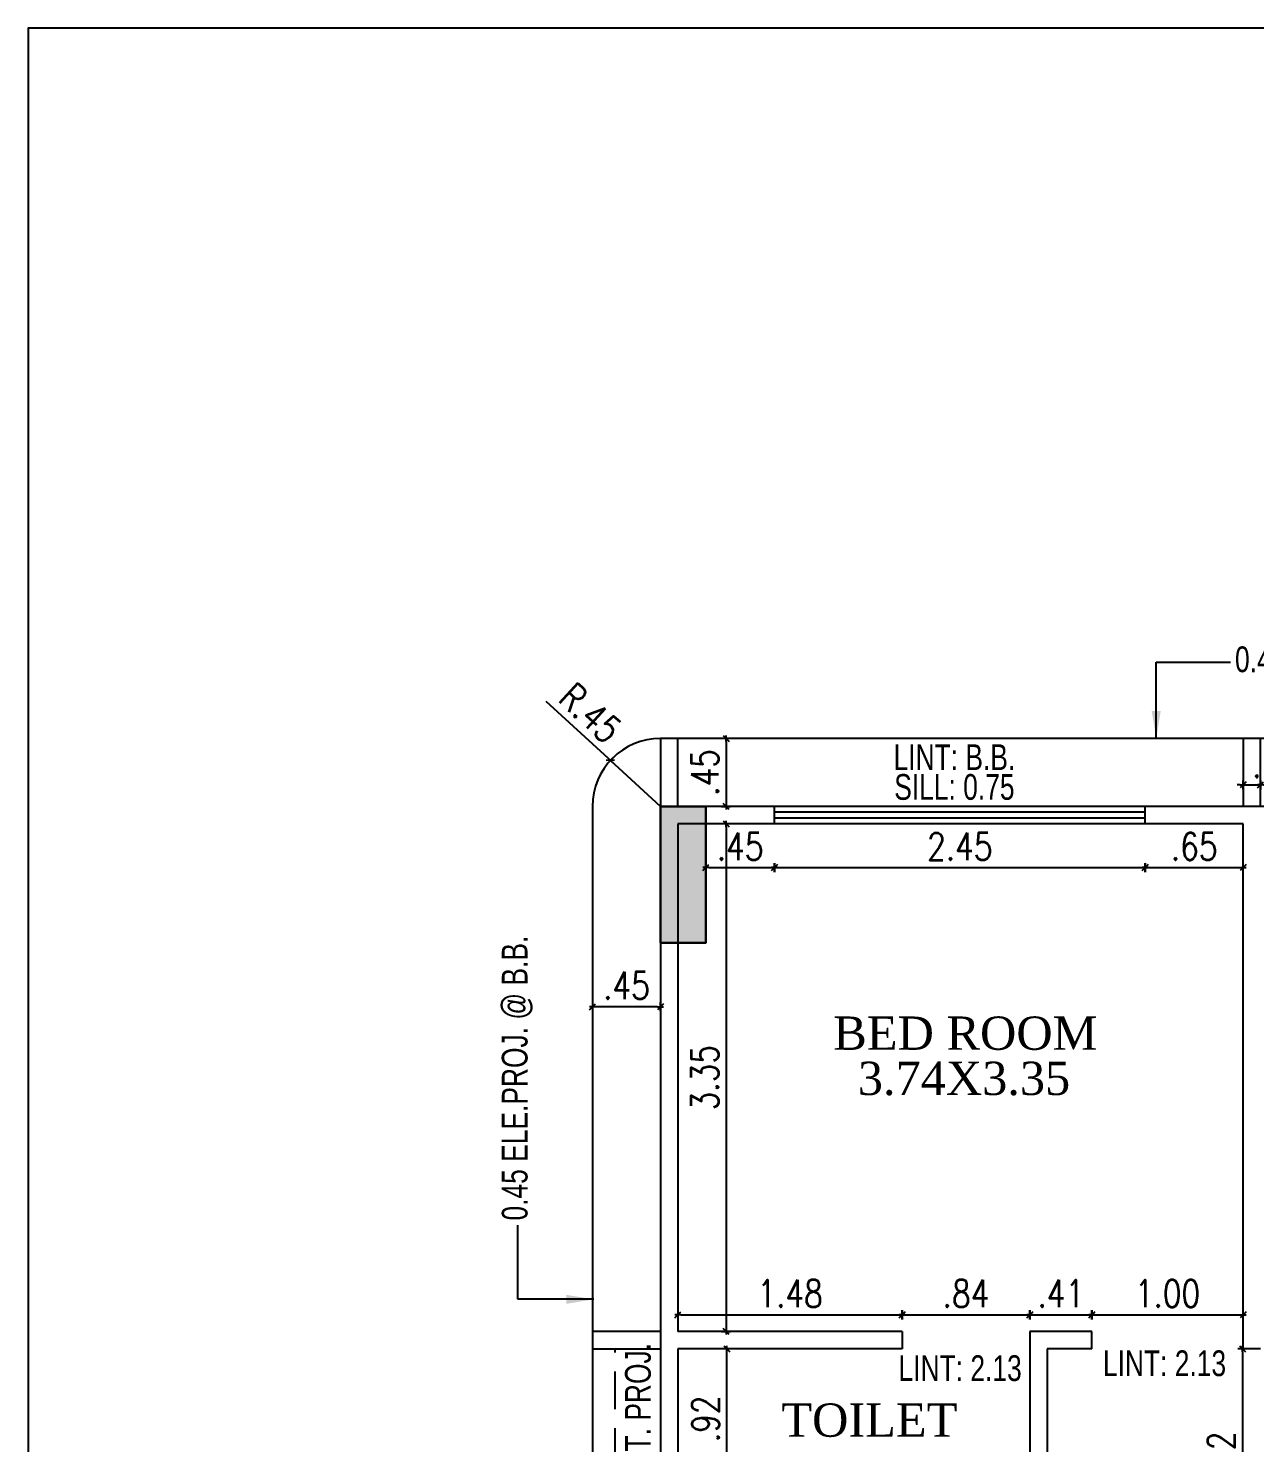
# Model space of a CAD drawing. Header units: inches. Extents: x 14235 to 14499, y 0 to 2549.
# Drawn here: x 14323.37 to 14331.47, y 2374.75 to 2384.09 of the extents above; entities that cross this region are included whole.
import ezdxf
from ezdxf.enums import TextEntityAlignment as Align

# ---------------------------------------------------------------- set-up
doc = ezdxf.new("R2010")
doc.units = ezdxf.units.IN
doc.header["$LTSCALE"] = 0.25
doc.header["$MEASUREMENT"] = 0
doc.header["$PDMODE"] = 35
doc.linetypes.add('DASHEDX2', pattern=[1.5, 1, -0.5])
for name, color, linetype in [('edges', 1, 'Continuous'), ('proj-internal', 1, 'DASHEDX2'), ('text-large', 7, 'Continuous'), ('wall', 7, 'Continuous'), ('windows', 106, 'Continuous'), ('WORK TEX', 6, 'Continuous'), ('WORKING DIM', 7, 'Continuous')]:
    doc.layers.add(name, color=color, linetype=linetype)
doc.layers.add('P-COL', color=7, linetype='Continuous', lineweight=30)
doc.layers.add('P-COLHAT', color=8, linetype='Continuous', lineweight=25)
doc.styles.add('ARIAL', font='TIMES_0.TTF')
doc.styles.add('ARL', font='swisscl_0.ttf')
doc.styles.add('romans', font='romans.shx', dxfattribs={"width": 0.8})
doc.dimstyles.new('121', dxfattribs={"dimscale": 0.1, "dimtxt": 1.8, "dimasz": 0.2, "dimexe": 0.03125, "dimexo": 0.25, "dimgap": 0.5, "dimtad": 1, "dimzin": 4, "dimdsep": 46, "dimtxsty": 'romans', "dimblk1": 'MINITICK', "dimblk2": 'MINITICK', "dimsah": 1, "dimcen": 1, "dimse1": 1, "dimse2": 1, "dimclrd": 252, "dimclre": 256, "dimclrt": 7, "dimadec": 3, "dimazin": 0, "dimtfac": 0.8, "dimtix": 1, "dimtmove": 2, "dimatfit": 3, "dimfxl": 0, "dimtolj": 1, "dimtzin": 3, "dimarcsym": 0})
doc.dimstyles.new('DFSGSG', dxfattribs={"dimtxt": 0.17, "dimasz": 0.18, "dimexe": 0.18, "dimexo": 0.0625, "dimgap": 0.09, "dimtad": 1, "dimzin": 0, "dimdsep": 46, "dimtxsty": 'ARIAL', "dimcen": 0.09, "dimse1": 1, "dimse2": 1, "dimaunit": 1, "dimadec": 0, "dimazin": 0, "dimtfac": 1, "dimtix": 1, "dimtofl": 0, "dimtmove": 0, "dimatfit": 3, "dimfxl": 0, "dimtolj": 1, "dimtzin": 0, "dimarcsym": 0})

# ---------------------------------------------------------------- blocks, each defined once
blk = doc.blocks.new('B')
at = {"layer": 'P-COLHAT', "lineweight": 30}
blk.add_hatch(color=256, dxfattribs=at).paths.add_polyline_path([(-0.3, 0), (0, 0), (0, 0.9), (-0.3, 0.9)])
at = {"layer": 'P-COL'}
blk.add_lwpolyline([(-0.3, 0), (0, 0), (0, 0.9), (-0.3, 0.9)], close=True, dxfattribs=at)
blk = doc.blocks.new('MINITICK')
at = {"color": 7}
for p, q in [((1, 1), (-1, -1)), ((-1, 0), (1, 0)), ((0, -1.5), (0, 1.5))]:
    blk.add_line(p, q, dxfattribs=at)
blk = doc.blocks.new('*D479')
at = {"layer": 'Defpoints', "color": 0, "transparency": 16777216}
for p in [(14327.8465, 2378.8381), (14328.2987, 2378.8381), (14328.2987, 2378.5486)]:
    blk.add_point(p, dxfattribs=at)
at = {"layer": 'WORKING DIM', "color": 252, "lineweight": -2, "transparency": 16777216}
blk.add_line((14327.8665, 2378.5486), (14328.2787, 2378.5486), dxfattribs=at)
at = {"layer": 'WORKING DIM', "color": 252, "lineweight": -2, "transparency": 16777216, "xscale": 0.02, "yscale": 0.02, "zscale": 0.02, "rotation": 180}
blk.add_blockref('MINITICK', (14327.8465, 2378.5486), dxfattribs=at)
at = {"layer": 'WORKING DIM', "color": 252, "lineweight": -2, "transparency": 16777216, "xscale": 0.02, "yscale": 0.02, "zscale": 0.02}
blk.add_blockref('MINITICK', (14328.2987, 2378.5486), dxfattribs=at)
at = {"layer": 'WORKING DIM', "color": 7, "transparency": 16777216, "insert": (14328.0726, 2378.6886), "char_height": 0.18, "attachment_point": 5, "style": 'romans'}
blk.add_mtext('\\A1;.45', dxfattribs=at)
blk = doc.blocks.new('*D480')
at = {"layer": 'Defpoints', "color": 0, "transparency": 16777216}
for p in [(14328.2987, 2378.8381), (14330.7477, 2378.8381), (14330.7477, 2378.5486)]:
    blk.add_point(p, dxfattribs=at)
at = {"layer": 'WORKING DIM', "color": 252, "lineweight": -2, "transparency": 16777216}
blk.add_line((14328.3187, 2378.5486), (14330.7277, 2378.5486), dxfattribs=at)
at = {"layer": 'WORKING DIM', "color": 252, "lineweight": -2, "transparency": 16777216, "xscale": 0.02, "yscale": 0.02, "zscale": 0.02, "rotation": 180}
blk.add_blockref('MINITICK', (14328.2987, 2378.5486), dxfattribs=at)
at = {"layer": 'WORKING DIM', "color": 252, "lineweight": -2, "transparency": 16777216, "xscale": 0.02, "yscale": 0.02, "zscale": 0.02}
blk.add_blockref('MINITICK', (14330.7477, 2378.5486), dxfattribs=at)
at = {"layer": 'WORKING DIM', "color": 7, "transparency": 16777216, "insert": (14329.5232, 2378.6886), "char_height": 0.18, "attachment_point": 5, "style": 'romans'}
blk.add_mtext('\\A1;2.45', dxfattribs=at)
blk = doc.blocks.new('*D481')
at = {"layer": 'Defpoints', "color": 0, "transparency": 16777216}
for p in [(14330.7477, 2378.8381), (14331.3956, 2378.8381), (14331.3956, 2378.5486)]:
    blk.add_point(p, dxfattribs=at)
at = {"layer": 'WORKING DIM', "color": 252, "lineweight": -2, "transparency": 16777216}
blk.add_line((14330.7677, 2378.5486), (14331.3756, 2378.5486), dxfattribs=at)
at = {"layer": 'WORKING DIM', "color": 252, "lineweight": -2, "transparency": 16777216, "xscale": 0.02, "yscale": 0.02, "zscale": 0.02, "rotation": 180}
blk.add_blockref('MINITICK', (14330.7477, 2378.5486), dxfattribs=at)
at = {"layer": 'WORKING DIM', "color": 252, "lineweight": -2, "transparency": 16777216, "xscale": 0.02, "yscale": 0.02, "zscale": 0.02}
blk.add_blockref('MINITICK', (14331.3956, 2378.5486), dxfattribs=at)
at = {"layer": 'WORKING DIM', "color": 7, "transparency": 16777216, "insert": (14331.0716, 2378.6886), "char_height": 0.18, "attachment_point": 5, "style": 'romans'}
blk.add_mtext('\\A1;.65', dxfattribs=at)
blk = doc.blocks.new('*D482')
at = {"layer": 'Defpoints', "color": 0, "transparency": 16777216}
for p in [(14327.8465, 2378.8381), (14327.9797, 2375.4844), (14327.9797, 2375.4844)]:
    blk.add_point(p, dxfattribs=at)
at = {"layer": 'WORKING DIM', "color": 252, "lineweight": -2, "transparency": 16777216}
blk.add_line((14327.9797, 2378.8181), (14327.9797, 2375.5044), dxfattribs=at)
at = {"layer": 'WORKING DIM', "color": 252, "lineweight": -2, "transparency": 16777216, "xscale": 0.02, "yscale": 0.02, "zscale": 0.02}
for p, rotation in [((14327.9797, 2378.8381), 90), ((14327.9797, 2375.4844), 270)]:
    blk.add_blockref('MINITICK', p, dxfattribs=dict(at, rotation=rotation))
at = {"layer": 'WORKING DIM', "color": 7, "transparency": 16777216, "insert": (14327.8397, 2377.1613), "char_height": 0.18, "attachment_point": 5, "rotation": 90, "style": 'romans'}
blk.add_mtext('\\A1;3.35', dxfattribs=at)
blk = doc.blocks.new('*D483')
at = {"layer": 'Defpoints', "color": 0, "transparency": 16777216}
for p in [(14329.1433, 2375.5948), (14327.6608, 2375.4844), (14329.1433, 2375.4844)]:
    blk.add_point(p, dxfattribs=at)
at = {"layer": 'WORKING DIM', "color": 252, "lineweight": -2, "transparency": 16777216}
blk.add_line((14327.6808, 2375.5948), (14329.1233, 2375.5948), dxfattribs=at)
at = {"layer": 'WORKING DIM', "color": 252, "lineweight": -2, "transparency": 16777216, "xscale": 0.02, "yscale": 0.02, "zscale": 0.02, "rotation": 180}
blk.add_blockref('MINITICK', (14327.6608, 2375.5948), dxfattribs=at)
at = {"layer": 'WORKING DIM', "color": 252, "lineweight": -2, "transparency": 16777216, "xscale": 0.02, "yscale": 0.02, "zscale": 0.02}
blk.add_blockref('MINITICK', (14329.1433, 2375.5948), dxfattribs=at)
at = {"layer": 'WORKING DIM', "color": 7, "transparency": 16777216, "insert": (14328.4021, 2375.7348), "char_height": 0.18, "attachment_point": 5, "style": 'romans'}
blk.add_mtext('\\A1;1.48', dxfattribs=at)
blk = doc.blocks.new('*D484')
at = {"layer": 'Defpoints', "color": 0, "transparency": 16777216}
for p in [(14329.9855, 2375.5948), (14329.1433, 2375.3701), (14329.9855, 2375.3701)]:
    blk.add_point(p, dxfattribs=at)
at = {"layer": 'WORKING DIM', "color": 252, "lineweight": -2, "transparency": 16777216}
blk.add_line((14329.1633, 2375.5948), (14329.9655, 2375.5948), dxfattribs=at)
at = {"layer": 'WORKING DIM', "color": 252, "lineweight": -2, "transparency": 16777216, "xscale": 0.02, "yscale": 0.02, "zscale": 0.02, "rotation": 180}
blk.add_blockref('MINITICK', (14329.1433, 2375.5948), dxfattribs=at)
at = {"layer": 'WORKING DIM', "color": 252, "lineweight": -2, "transparency": 16777216, "xscale": 0.02, "yscale": 0.02, "zscale": 0.02}
blk.add_blockref('MINITICK', (14329.9855, 2375.5948), dxfattribs=at)
at = {"layer": 'WORKING DIM', "color": 7, "transparency": 16777216, "insert": (14329.5644, 2375.7348), "char_height": 0.18, "attachment_point": 5, "style": 'romans'}
blk.add_mtext('\\A1;.84', dxfattribs=at)
blk = doc.blocks.new('*D485')
at = {"layer": 'Defpoints', "color": 0, "transparency": 16777216}
for p in [(14330.3947, 2375.5948), (14329.9855, 2375.4844), (14330.3947, 2375.4844)]:
    blk.add_point(p, dxfattribs=at)
at = {"layer": 'WORKING DIM', "color": 252, "lineweight": -2, "transparency": 16777216}
blk.add_line((14330.0055, 2375.5948), (14330.3747, 2375.5948), dxfattribs=at)
at = {"layer": 'WORKING DIM', "color": 252, "lineweight": -2, "transparency": 16777216, "xscale": 0.02, "yscale": 0.02, "zscale": 0.02, "rotation": 180}
blk.add_blockref('MINITICK', (14329.9855, 2375.5948), dxfattribs=at)
at = {"layer": 'WORKING DIM', "color": 252, "lineweight": -2, "transparency": 16777216, "xscale": 0.02, "yscale": 0.02, "zscale": 0.02}
blk.add_blockref('MINITICK', (14330.3947, 2375.5948), dxfattribs=at)
at = {"layer": 'WORKING DIM', "color": 7, "transparency": 16777216, "insert": (14330.1901, 2375.7348), "char_height": 0.18, "attachment_point": 5, "style": 'romans'}
blk.add_mtext('\\A1;.41', dxfattribs=at)
blk = doc.blocks.new('*D486')
at = {"layer": 'Defpoints', "color": 0, "transparency": 16777216}
for p in [(14331.3956, 2375.5948), (14330.3947, 2375.4273), (14331.3956, 2375.4273)]:
    blk.add_point(p, dxfattribs=at)
at = {"layer": 'WORKING DIM', "color": 252, "lineweight": -2, "transparency": 16777216}
blk.add_line((14330.4147, 2375.5948), (14331.3756, 2375.5948), dxfattribs=at)
at = {"layer": 'WORKING DIM', "color": 252, "lineweight": -2, "transparency": 16777216, "xscale": 0.02, "yscale": 0.02, "zscale": 0.02, "rotation": 180}
blk.add_blockref('MINITICK', (14330.3947, 2375.5948), dxfattribs=at)
at = {"layer": 'WORKING DIM', "color": 252, "lineweight": -2, "transparency": 16777216, "xscale": 0.02, "yscale": 0.02, "zscale": 0.02}
blk.add_blockref('MINITICK', (14331.3956, 2375.5948), dxfattribs=at)
at = {"layer": 'WORKING DIM', "color": 7, "transparency": 16777216, "insert": (14330.8951, 2375.7348), "char_height": 0.18, "attachment_point": 5, "style": 'romans'}
blk.add_mtext('\\A1;1.00', dxfattribs=at)
blk = doc.blocks.new('*D487')
at = {"layer": 'Defpoints', "color": 0, "transparency": 16777216}
for p in [(14327.6608, 2375.3701), (14327.9847, 2375.3701), (14327.6608, 2374.4455)]:
    blk.add_point(p, dxfattribs=at)
at = {"layer": 'WORKING DIM', "color": 252, "lineweight": -2, "transparency": 16777216}
blk.add_line((14327.9847, 2374.4655), (14327.9847, 2375.3501), dxfattribs=at)
at = {"layer": 'WORKING DIM', "color": 252, "lineweight": -2, "transparency": 16777216, "xscale": 0.02, "yscale": 0.02, "zscale": 0.02}
for p, rotation in [((14327.9847, 2375.3701), 90), ((14327.9847, 2374.4455), 270)]:
    blk.add_blockref('MINITICK', p, dxfattribs=dict(at, rotation=rotation))
at = {"layer": 'WORKING DIM', "color": 7, "transparency": 16777216, "insert": (14327.8447, 2374.9078), "char_height": 0.18, "attachment_point": 5, "rotation": 90, "style": 'romans'}
blk.add_mtext('\\A1;.92', dxfattribs=at)
blk = doc.blocks.new('*D501')
at = {"layer": 'Defpoints', "color": 0, "transparency": 16777216}
for p in [(14331.4527, 2375.3701), (14331.3907, 2373.8457), (14331.3907, 2373.8457)]:
    blk.add_point(p, dxfattribs=at)
at = {"layer": 'WORKING DIM', "color": 252, "lineweight": -2, "transparency": 16777216}
blk.add_line((14331.3907, 2375.3501), (14331.3907, 2373.8657), dxfattribs=at)
at = {"layer": 'WORKING DIM', "color": 252, "lineweight": -2, "transparency": 16777216, "xscale": 0.02, "yscale": 0.02, "zscale": 0.02}
for p, rotation in [((14331.3907, 2375.3701), 90), ((14331.3907, 2373.8457), 270)]:
    blk.add_blockref('MINITICK', p, dxfattribs=dict(at, rotation=rotation))
at = {"layer": 'WORKING DIM', "color": 7, "transparency": 16777216, "insert": (14331.2507, 2374.6079), "char_height": 0.18, "attachment_point": 5, "rotation": 90, "style": 'romans'}
blk.add_mtext('\\A1;1.52', dxfattribs=at)
blk = doc.blocks.new('*D669')
at = {"layer": 'Defpoints', "color": 0, "transparency": 16777216}
for p in [(14328.3613, 2379.4024), (14327.9797, 2378.9524), (14328.3613, 2378.9524)]:
    blk.add_point(p, dxfattribs=at)
at = {"layer": 'WORKING DIM', "color": 252, "lineweight": -2, "transparency": 16777216}
blk.add_line((14327.9797, 2379.3824), (14327.9797, 2378.9724), dxfattribs=at)
at = {"layer": 'WORKING DIM', "color": 252, "lineweight": -2, "transparency": 16777216, "xscale": 0.02, "yscale": 0.02, "zscale": 0.02}
for p, rotation in [((14327.9797, 2379.4024), 90), ((14327.9797, 2378.9524), 270)]:
    blk.add_blockref('MINITICK', p, dxfattribs=dict(at, rotation=rotation))
at = {"layer": 'WORKING DIM', "color": 7, "transparency": 16777216, "insert": (14327.8397, 2379.1774), "char_height": 0.18, "attachment_point": 5, "rotation": 90, "style": 'romans'}
blk.add_mtext('\\A1;.45', dxfattribs=at)
blk = doc.blocks.new('*D670')
at = {"layer": 'Defpoints', "color": 0, "transparency": 16777216}
for p in [(14327.0965, 2377.8991), (14327.5465, 2377.8299), (14327.0965, 2377.6297)]:
    blk.add_point(p, dxfattribs=at)
at = {"layer": 'WORKING DIM', "color": 252, "lineweight": -2, "transparency": 16777216}
blk.add_line((14327.5265, 2377.6297), (14327.1165, 2377.6297), dxfattribs=at)
at = {"layer": 'WORKING DIM', "color": 252, "lineweight": -2, "transparency": 16777216, "xscale": 0.02, "yscale": 0.02, "zscale": 0.02, "rotation": 180}
blk.add_blockref('MINITICK', (14327.0965, 2377.6297), dxfattribs=at)
at = {"layer": 'WORKING DIM', "color": 252, "lineweight": -2, "transparency": 16777216, "xscale": 0.02, "yscale": 0.02, "zscale": 0.02}
blk.add_blockref('MINITICK', (14327.5465, 2377.6297), dxfattribs=at)
at = {"layer": 'WORKING DIM', "color": 7, "transparency": 16777216, "insert": (14327.3215, 2377.7697), "char_height": 0.18, "attachment_point": 5, "style": 'romans'}
blk.add_mtext('\\A1;.45', dxfattribs=at)
blk = doc.blocks.new('*D461')
at = {"layer": 'Defpoints', "color": 0, "transparency": 16777216}
for p in [(14327.2153, 2379.2571), (14327.5465, 2378.9524)]:
    blk.add_point(p, dxfattribs=at)
at = {"layer": 'WORKING DIM', "color": 252, "lineweight": -2, "transparency": 16777216}
for p, q in [((14326.7892, 2379.6489), (14327.2006, 2379.2706)), ((14327.5465, 2378.9524), (14327.2153, 2379.2571))]:
    blk.add_line(p, q, dxfattribs=at)
at = {"layer": 'WORKING DIM', "color": 252, "lineweight": -2, "transparency": 16777216, "xscale": 0.02, "yscale": 0.02, "zscale": 0.02, "rotation": 317.392106583309}
blk.add_blockref('MINITICK', (14327.2153, 2379.2571), dxfattribs=at)
at = {"layer": 'WORKING DIM', "color": 7, "transparency": 16777216, "insert": (14327.0823, 2379.5696), "char_height": 0.18, "attachment_point": 5, "rotation": 317.39211, "style": 'romans'}
blk.add_mtext('\\A1;R.45', dxfattribs=at)
blk = doc.blocks.new('*D399')
at = {"layer": 'Defpoints', "color": 0, "transparency": 16777216}
for p in [(14331.5099, 2379.0947), (14331.3956, 2379.0711), (14331.5099, 2379.0711)]:
    blk.add_point(p, dxfattribs=at)
at = {"layer": 'WORKING DIM', "color": 252, "lineweight": -2, "transparency": 16777216}
for p, q in [((14331.3756, 2379.0947), (14331.3556, 2379.0947)), ((14331.3956, 2379.0947), (14331.5099, 2379.0947)), ((14331.5299, 2379.0947), (14331.5499, 2379.0947))]:
    blk.add_line(p, q, dxfattribs=at)
at = {"layer": 'WORKING DIM', "color": 252, "lineweight": -2, "transparency": 16777216, "xscale": 0.02, "yscale": 0.02, "zscale": 0.02}
blk.add_blockref('MINITICK', (14331.3956, 2379.0947), dxfattribs=at)
at = {"layer": 'WORKING DIM', "color": 252, "lineweight": -2, "transparency": 16777216, "xscale": 0.02, "yscale": 0.02, "zscale": 0.02, "rotation": 180}
blk.add_blockref('MINITICK', (14331.5099, 2379.0947), dxfattribs=at)
at = {"layer": 'WORKING DIM', "color": 7, "transparency": 16777216, "insert": (14331.6695, 2379.2347), "char_height": 0.18, "attachment_point": 5, "style": 'romans'}
blk.add_mtext('\\A1;.115', dxfattribs=at)

msp = doc.modelspace()

# ---------------------------------------------------------------- linework, layer by layer
at = {"layer": 'edges', "ltscale": 0.4}
for p, q in [((14349.3834, 2379.4024), (14327.5465, 2379.4024)), ((14327.0965, 2378.9524), (14327.0965, 2369.3033))]:
    msp.add_line(p, q, dxfattribs=at)
for points in [[(14327.6608, 2378.9524), (14327.6608, 2379.4024), (14327.5465, 2379.4024), (14327.5465, 2378.9524)], [(14331.5099, 2378.9524), (14331.5099, 2379.4024), (14331.3956, 2379.4024), (14331.3956, 2378.9524)], [(14327.5465, 2375.4844), (14327.0965, 2375.4844), (14327.0965, 2375.3701), (14327.5465, 2375.3701)]]:
    msp.add_lwpolyline(points, dxfattribs=at)
msp.add_arc((14327.5465, 2378.9524), 0.45, 90, 180, dxfattribs=at)
at = {"layer": 'proj-internal'}
msp.add_line((14327.2465, 2373.8457), (14327.2465, 2375.3701), dxfattribs=at)
at = {"layer": 'wall'}
for p, q in [((14328.2987, 2378.9524), (14327.5465, 2378.9524)), ((14327.5465, 2378.9524), (14327.5465, 2374.4455)), ((14328.2987, 2378.8381), (14328.2987, 2378.9524)), ((14330.7477, 2378.8381), (14330.7477, 2378.9524)), ((14332.0525, 2378.9524), (14330.7477, 2378.9524)), ((14328.2987, 2378.8381), (14327.6608, 2378.8381)), ((14327.6608, 2378.8381), (14327.6608, 2375.4844)), ((14331.3956, 2378.8381), (14330.7477, 2378.8381)), ((14331.3956, 2375.3701), (14331.3956, 2378.8381)), ((14329.1433, 2375.4844), (14327.6608, 2375.4844)), ((14329.1433, 2375.4844), (14329.1433, 2375.3701)), ((14330.3947, 2375.4844), (14329.9855, 2375.4844)), ((14329.9855, 2375.4844), (14329.9855, 2373.8457)), ((14330.3947, 2375.3701), (14330.3947, 2375.4844)), ((14329.1433, 2375.3701), (14327.6608, 2375.3701)), ((14327.6608, 2375.3701), (14327.6608, 2374.4455)), ((14330.3947, 2375.3701), (14330.0998, 2375.3701)), ((14330.0998, 2375.3701), (14330.0998, 2373.8457)), ((14331.5099, 2375.3701), (14331.3956, 2375.3701))]:
    msp.add_line(p, q, dxfattribs=at)
msp.add_lwpolyline([(14352.0889, 2384.0929), (14323.3706, 2384.0929), (14323.3706, 2343.4811), (14352.0889, 2343.4811)], close=True, dxfattribs=at)
at = {"layer": 'windows'}
for p, q in [((14330.7477, 2378.9524), (14328.2987, 2378.9524)), ((14330.7477, 2378.9143), (14328.2987, 2378.9143)), ((14330.7477, 2378.8762), (14328.2987, 2378.8762)), ((14330.7477, 2378.8381), (14328.2987, 2378.8381))]:
    msp.add_line(p, q, dxfattribs=at)

# ---------------------------------------------------------------- block references
at = {"layer": 'P-COL'}
msp.add_blockref('B', (14327.8465, 2378.0524), dxfattribs=at)

# ---------------------------------------------------------------- texts
at = {"layer": 'text-large', "style": 'ARIAL'}
for s, p in [('BED ROOM', (14329.5599, 2377.4554)), ('3.74X3.35', (14329.5512, 2377.1569)), ('TOILET', (14328.926, 2374.8996))]:
    msp.add_text(s, height=0.22, dxfattribs=at).set_placement(p, align=Align.MIDDLE_CENTER)
at = {"layer": 'WORK TEX', "style": 'ARL'}
for s, p in [('0.45 ELE.PROJ. @ B.B.', (14332.282, 2379.9247)), ('LINT: B.B.', (14329.4877, 2379.2781)), ('SILL: 0.75', (14329.4877, 2379.0816)), ('LINT: 2.13', (14330.8756, 2375.2748)), ('LINT: 2.13', (14329.5256, 2375.2426))]:
    msp.add_text(s, height=0.17, dxfattribs=at).set_placement(p, align=Align.MIDDLE_CENTER)
msp.add_text('0.45 ELE.PROJ. @ B.B.', height=0.17, rotation=90, dxfattribs=at).set_placement((14326.5832, 2377.1584), align=Align.MIDDLE_CENTER)
at = {"layer": 'WORK TEX', "color": 3, "style": 'ARL'}
msp.add_text('VENT. PROJ.', height=0.17, rotation=90, dxfattribs=at).set_placement((14327.3972, 2374.8715), align=Align.MIDDLE_CENTER)

# ---------------------------------------------------------------- dimensions: what is measured, and where the dimension line sits
at = {"layer": 'WORKING DIM'}
dim = msp.add_radius_dim(center=(14327.5465, 2378.9524), mpoint=(14327.2153, 2379.2571), dimstyle='121', override={"dimfxl": 0.18, "dimfxlon": 1}, dxfattribs=at)
dim.commit()
dim.dimension.update_dxf_attribs({"geometry": '*D461', "text_midpoint": (14327.0823, 2379.5696)})
for base, p1, p2, picture, middle in [((14327.9797, 2378.9524), (14328.3613, 2379.4024), (14328.3613, 2378.9524), '*D669', (14327.8397, 2379.1774)), ((14327.9797, 2375.4844), (14327.8465, 2378.8381), (14327.9797, 2375.4844), '*D482', (14327.8397, 2377.1613)), ((14327.9847, 2375.3701), (14327.6608, 2374.4455), (14327.6608, 2375.3701), '*D487', (14327.8447, 2374.9078)), ((14331.3907, 2373.8457), (14331.4527, 2375.3701), (14331.3907, 2373.8457), '*D501', (14331.2507, 2374.6079))]:
    dim = msp.add_linear_dim(base=base, p1=p1, p2=p2, angle=90, dimstyle='121', override={"dimfxl": 0.18, "dimfxlon": 1}, dxfattribs=at)
    dim.commit()
    dim.dimension.update_dxf_attribs({"geometry": picture, "text_midpoint": middle})
dim = msp.add_linear_dim(base=(14331.5099, 2379.0947), p1=(14331.3956, 2379.0711), p2=(14331.5099, 2379.0711), text='.115', dimstyle='121', override={"dimfxl": 0.18, "dimfxlon": 1}, dxfattribs=at)
dim.commit()
dim.dimension.update_dxf_attribs({"geometry": '*D399', "text_midpoint": (14331.6695, 2379.2347), "dimtype": 160})
for base, p1, p2, picture, middle in [((14328.2987, 2378.5486), (14327.8465, 2378.8381), (14328.2987, 2378.8381), '*D479', (14328.0726, 2378.6886)), ((14330.7477, 2378.5486), (14328.2987, 2378.8381), (14330.7477, 2378.8381), '*D480', (14329.5232, 2378.6886)), ((14331.3956, 2378.5486), (14330.7477, 2378.8381), (14331.3956, 2378.8381), '*D481', (14331.0716, 2378.6886)), ((14327.0965, 2377.6297), (14327.5465, 2377.8299), (14327.0965, 2377.8991), '*D670', (14327.3215, 2377.7697)), ((14329.1433, 2375.5948), (14327.6608, 2375.4844), (14329.1433, 2375.4844), '*D483', (14328.4021, 2375.7348)), ((14329.9855, 2375.5948), (14329.1433, 2375.3701), (14329.9855, 2375.3701), '*D484', (14329.5644, 2375.7348)), ((14330.3947, 2375.5948), (14329.9855, 2375.4844), (14330.3947, 2375.4844), '*D485', (14330.1901, 2375.7348)), ((14331.3956, 2375.5948), (14330.3947, 2375.4273), (14331.3956, 2375.4273), '*D486', (14330.8951, 2375.7348))]:
    dim = msp.add_linear_dim(base=base, p1=p1, p2=p2, dimstyle='121', override={"dimfxl": 0.18, "dimfxlon": 1}, dxfattribs=at)
    dim.commit()
    dim.dimension.update_dxf_attribs({"geometry": picture, "text_midpoint": middle})

# ---------------------------------------------------------------- leaders
at = {"layer": 'wall'}
for points in [[(14330.8208, 2379.4027), (14330.8208, 2379.9049), (14331.3116, 2379.9049)], [(14327.1052, 2375.6971), (14326.603, 2375.6971), (14326.603, 2376.1879)]]:
    msp.add_leader(points, dimstyle='DFSGSG', override={"dimgap": 0.09, "dimtad": 0, "dimarcsym": 1}, dxfattribs=at)

doc.saveas('drawing.dxf')
